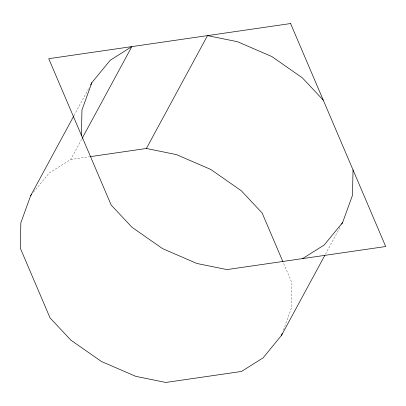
<?xml version="1.0" encoding="UTF-8"?>
<svg xmlns="http://www.w3.org/2000/svg" width="406" height="406" viewBox="0 0 406 406"><rect width="100%" height="100%" fill="white"/><g stroke="black" fill="none" stroke-linecap="round" stroke-linejoin="round"><path stroke-width="0.3" stroke-dasharray="2.03 1.52" d="M283.434 330.042L291.366 308.129L291.909 282.784L283.226 262.433M74.059 115.507L89.416 87.148M33.505 192.15L49.111 173.088L70.71 159.482L81.855 138.913M325.465 254.197L340.817 225.843M70.71 159.482L89.477 156.757"/><path stroke-width="0.61" d="M81.418 135.289L81.961 109.945L91.822 82.702L110.229 60.22L131.833 46.614L82.154 138.355M353.027 169.916L352.484 195.261L342.623 222.503L341.72 224.173M73.76 116.06L30.704 195.57L20.843 222.813L20.3 248.157L50.06 317.928L70.898 340.167L101.49 361.533L135.807 376.352L165.815 382.457L241.494 371.46L263.098 357.853L281.505 335.371L324.861 255.308M281.505 335.371L282.15 333.595M90.619 84.925L91.822 82.702M90.102 156.665L146.388 148.484L207.512 35.616L237.52 41.722L271.837 56.541L302.429 77.906L323.267 100.145M30.704 195.57L31.501 194.591M342.623 222.503L324.216 244.985L302.617 258.592M146.388 148.484L176.397 154.59L210.714 169.409L241.311 190.774L262.149 213.013L282.977 261.855M290.594 23.543L48.745 58.687L111.178 205.06L132.016 227.299L162.613 248.665L196.93 263.484L226.939 269.589L385.7 246.518L290.594 23.543"/></g></svg>
